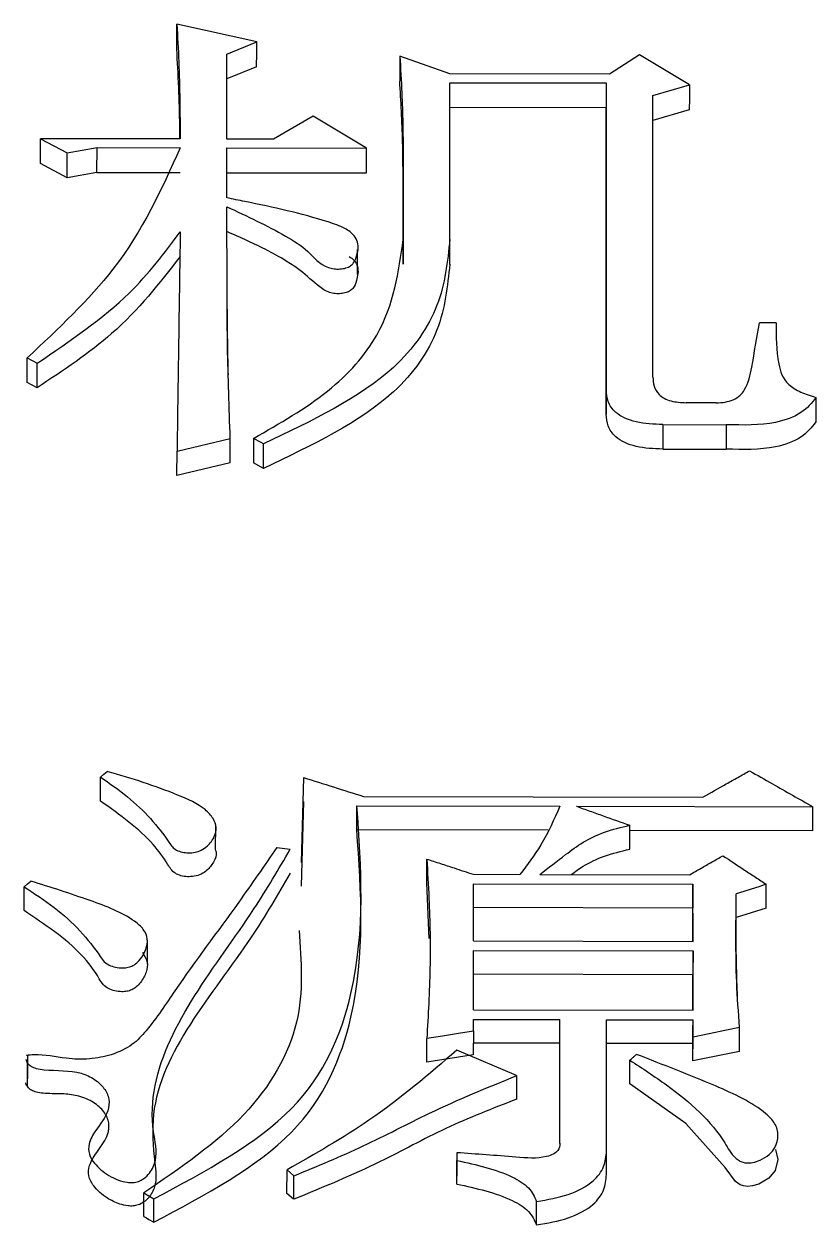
# Model space of a CAD drawing. Header units: millimetres. Extents: x 2301 to 4250, y 838 to 2217.
# Drawn here: x 2709.359 to 2711.933, y 1998.607 to 2002.51 of the extents above; entities that cross this region are included whole.
import ezdxf

# ---------------------------------------------------------------- set-up
doc = ezdxf.new("R2010")
doc.units = ezdxf.units.MM

msp = doc.modelspace()

# ---------------------------------------------------------------- linework, layer by layer
at = {"color": 7, "linetype": 'Continuous', "lineweight": 25}
for p, q in [((2710.115, 2002.4526), (2709.8554, 2002.5103)), ((2710.0177, 2002.4127), (2710.115, 2002.4526)), ((2710.0178, 2002.1365), (2710.0177, 2002.4127)), ((2710.5802, 2002.4059), (2710.5799, 2002.3249)), ((2710.7425, 2002.3483), (2710.5802, 2002.4059)), ((2711.359, 2002.4102), (2711.2617, 2002.3473)), ((2711.5213, 2002.3124), (2711.359, 2002.4102)), ((2710.1148, 2002.3715), (2710.0174, 2002.3316)), ((2711.2617, 2002.3473), (2710.7425, 2002.3483)), ((2710.7425, 2002.3196), (2711.2509, 2002.3186)), ((2710.7427, 2001.81), (2710.7425, 2002.3196)), ((2711.2509, 2002.3186), (2711.2506, 2002.2376)), ((2711.2509, 2002.3186), (2711.2513, 2001.3213)), ((2711.4023, 2002.2781), (2711.5213, 2002.3124)), ((2711.4028, 2001.3625), (2711.4023, 2002.2781)), ((2711.2506, 2002.2376), (2710.7422, 2002.2386)), ((2711.2511, 2001.2417), (2711.2506, 2002.2376)), ((2710.299, 2002.211), (2710.1692, 2002.1362)), ((2710.4721, 2002.1068), (2710.299, 2002.211)), ((2711.5211, 2002.2314), (2711.4021, 2002.1972)), ((2709.4118, 2002.0569), (2709.412, 2002.1376)), ((2709.412, 2002.1376), (2709.4986, 2002.0912)), ((2709.8664, 2002.1368), (2709.412, 2002.1376)), ((2710.1692, 2002.1362), (2710.0178, 2002.1365)), ((2709.4984, 2002.0105), (2709.4986, 2002.0912)), ((2709.5957, 2002.0277), (2709.5959, 2002.1084)), ((2709.5959, 2002.1084), (2709.8664, 2002.1079)), ((2710.0178, 2002.1076), (2710.4721, 2002.1068)), ((2710.0179, 2001.9453), (2710.0178, 2002.1076)), ((2710.5911, 2002.0892), (2710.5909, 2002.0085)), ((2710.5911, 2002.0892), (2710.5913, 2001.8103)), ((2709.4984, 2002.0105), (2709.4118, 2002.0569)), ((2709.5957, 2002.0277), (2709.4984, 2002.0105)), ((2709.5957, 2002.0277), (2709.8661, 2002.0272)), ((2710.0179, 2002.0269), (2710.4719, 2002.0261)), ((2710.591, 2001.73), (2710.5909, 2002.0085)), ((2710.5913, 2001.8103), (2710.591, 2001.73)), ((2710.7425, 2001.7287), (2710.7427, 2001.8094)), ((2710.4427, 2001.696), (2710.4429, 2001.7772)), ((2711.8029, 2001.5386), (2711.7488, 2001.5387)), ((2709.3689, 2001.3455), (2709.3691, 2001.4253)), ((2709.3691, 2001.4253), (2709.4015, 2001.4075)), ((2709.4013, 2001.3277), (2709.3689, 2001.3455)), ((2711.2513, 2001.3213), (2711.2511, 2001.2417)), ((2711.6083, 2001.2792), (2711.511, 2001.2794)), ((2711.9328, 2001.2964), (2711.9326, 2001.2168)), ((2711.4353, 2001.2084), (2711.435, 2001.1289)), ((2711.4353, 2001.2084), (2711.6408, 2001.208)), ((2711.6408, 2001.208), (2711.6406, 2001.1285)), ((2709.856, 2001.1222), (2710.0291, 2001.1635)), ((2709.8557, 2001.0427), (2709.856, 2001.1222)), ((2711.435, 2001.1289), (2711.6406, 2001.1285)), ((2710.0288, 2001.084), (2709.8557, 2001.0427)), ((2710.137, 2001.066), (2710.1045, 2001.0839)), ((2709.6073, 1999.9845), (2709.6076, 2000.0625)), ((2710.2674, 2000.0613), (2710.2593, 1999.7853)), ((2710.2672, 1999.9832), (2710.2591, 1999.7078)), ((2710.4621, 1999.9996), (2711.5655, 1999.9976)), ((2710.4403, 1999.8911), (2710.4405, 1999.969)), ((2710.4405, 1999.969), (2711.1003, 1999.9678)), ((2711.1544, 1999.9677), (2711.9225, 1999.9663)), ((2709.9814, 1999.8279), (2709.9817, 1999.9066)), ((2711.3273, 1999.8281), (2711.3276, 1999.9059)), ((2711.0619, 1999.8899), (2710.4403, 1999.8911)), ((2711.9222, 1999.8883), (2711.3275, 1999.8894)), ((2710.1809, 1999.8342), (2710.2242, 1999.828)), ((2710.6675, 1999.7186), (2710.6677, 1999.7963)), ((2710.8192, 1999.7467), (2710.9706, 1999.7464)), ((2711.0355, 1999.7463), (2711.5223, 1999.7454)), ((2709.3587, 1999.6287), (2709.3589, 1999.7062)), ((2710.6758, 1999.5379), (2710.6675, 1999.7186)), ((2710.8192, 1999.7158), (2711.5331, 1999.7145)), ((2710.8192, 1999.5301), (2710.8192, 1999.7158)), ((2711.5331, 1999.7145), (2711.5329, 1999.6369)), ((2711.5332, 1999.5287), (2711.5331, 1999.7145)), ((2711.6737, 1999.6523), (2711.6738, 1999.6834)), ((2711.5329, 1999.6369), (2710.8189, 1999.6382)), ((2711.5329, 1999.5287), (2711.5329, 1999.6369)), ((2709.7595, 1999.4542), (2709.7598, 1999.5324)), ((2710.8192, 1999.5301), (2711.5332, 1999.5287)), ((2710.8192, 1999.499), (2711.5332, 1999.4977)), ((2710.8193, 1999.306), (2710.8192, 1999.499)), ((2711.5332, 1999.4977), (2711.5329, 1999.4204)), ((2711.5332, 1999.3047), (2711.5332, 1999.4977)), ((2711.5329, 1999.4204), (2710.819, 1999.4217)), ((2711.5329, 1999.3047), (2711.5329, 1999.4204)), ((2710.8193, 1999.306), (2711.5332, 1999.3047)), ((2710.8193, 1999.2748), (2711.1005, 1999.2743)), ((2710.8193, 1999.2373), (2710.8193, 1999.2748)), ((2711.1003, 1999.1973), (2711.1005, 1999.2743)), ((2711.1006, 1998.8726), (2711.1005, 1999.2743)), ((2711.252, 1999.274), (2711.5332, 1999.2735)), ((2711.2521, 1998.8471), (2711.252, 1999.274)), ((2711.5332, 1999.2172), (2711.5332, 1999.2735)), ((2710.8193, 1999.2373), (2710.819, 1999.1603)), ((2710.6676, 1999.1356), (2710.6679, 1999.2126)), ((2711.1003, 1999.1973), (2710.819, 1999.1978)), ((2711.1003, 1998.8716), (2711.1003, 1999.1973)), ((2711.533, 1999.1965), (2711.2517, 1999.197)), ((2711.533, 1999.1403), (2711.5332, 1999.2172)), ((2711.533, 1999.1403), (2711.533, 1999.1965)), ((2709.3698, 1999.1584), (2709.3695, 1999.0815)), ((2710.9599, 1999.093), (2710.7654, 1999.1748)), ((2709.3695, 1999.0567), (2709.3698, 1999.1336)), ((2710.9605, 1999.0159), (2710.9608, 1999.0927)), ((2710.7653, 1998.8416), (2710.765, 1998.7652)), ((2710.7653, 1998.8416), (2710.7653, 1998.8164)), ((2711.2518, 1998.7706), (2711.2521, 1998.8471)), ((2710.765, 1998.74), (2710.7653, 1998.8164)), ((2710.2134, 1998.7094), (2710.2136, 1998.7858)), ((2710.2136, 1998.7858), (2710.2352, 1998.7668)), ((2710.2353, 1998.6902), (2710.2355, 1998.7666)), ((2710.765, 1998.74), (2710.765, 1998.7652)), ((2709.7482, 1998.6345), (2709.7485, 1998.7108)), ((2709.7806, 1998.6155), (2709.7809, 1998.6917)), ((2710.235, 1998.6905), (2710.2134, 1998.7094)), ((2711.0247, 1998.6068), (2711.0249, 1998.6831))]:
    msp.add_line(p, q, dxfattribs=at)
at = {"color": 7, "linetype": 'Continuous', "lineweight": 25, "flags": 128}
for points in [[(2709.8551, 2002.4291), (2709.8552, 2002.4745), (2709.8554, 2002.5103)], [(2710.1148, 2002.3715), (2710.1149, 2002.4169), (2710.115, 2002.4526)], [(2711.5213, 2002.3124), (2711.5212, 2002.267), (2711.5211, 2002.2314)], [(2709.4986, 2002.0912), (2709.5473, 2002.0998), (2709.5959, 2002.1084)], [(2710.4719, 2002.0261), (2710.472, 2002.0712), (2710.4721, 2002.1068)], [(2709.4013, 2001.3277), (2709.4014, 2001.3627), (2709.4015, 2001.3851), (2709.4015, 2001.4075)], [(2710.0288, 2001.084), (2710.0289, 2001.1285), (2710.0291, 2001.1635)], [(2710.1048, 2001.1633), (2710.1047, 2001.1286), (2710.1046, 2001.1062), (2710.1045, 2001.0839)], [(2710.1372, 2001.1454), (2710.1291, 2001.1499), (2710.121, 2001.1544), (2710.1129, 2001.1589), (2710.1048, 2001.1633)], [(2710.137, 2001.066), (2710.1371, 2001.1008), (2710.1372, 2001.1231), (2710.1372, 2001.1454)], [(2709.6076, 2000.0625), (2709.6184, 2000.0717), (2709.6292, 2000.0808)], [(2711.9222, 1999.8883), (2711.9224, 1999.932), (2711.9225, 1999.9663)], [(2709.3589, 1999.7062), (2709.3697, 1999.7154), (2709.3805, 1999.7247)], [(2711.7711, 1999.7141), (2711.7468, 1999.7064), (2711.7224, 1999.6987), (2711.6981, 1999.691), (2711.6738, 1999.6834)], [(2711.7708, 1999.6365), (2711.771, 1999.6799), (2711.7711, 1999.7141)], [(2711.7708, 1999.6365), (2711.7222, 1999.6211), (2711.6735, 1999.6058)], [(2711.533, 1999.1965), (2711.5331, 1999.2396), (2711.5332, 1999.2735)], [(2710.8193, 1999.2373), (2710.7709, 1999.2294), (2710.7194, 1999.221), (2710.6679, 1999.2126)], [(2711.6847, 1999.2482), (2711.6371, 1999.2385), (2711.5852, 1999.2278), (2711.5332, 1999.2172)], [(2711.6844, 1999.1712), (2711.6846, 1999.2143), (2711.6847, 1999.2482)], [(2710.819, 1999.1603), (2710.7433, 1999.148), (2710.6676, 1999.1356)], [(2711.6844, 1999.1712), (2711.6087, 1999.1558), (2711.533, 1999.1403)], [(2711.3275, 1999.0656), (2711.3276, 1999.0937), (2711.3277, 1999.1181), (2711.3277, 1999.1425)], [(2711.8011, 1998.8525), (2711.8088, 1998.8201), (2711.8, 1998.7842), (2711.7799, 1998.759), (2711.7474, 1998.7397), (2711.727, 1998.7336), (2711.7102, 1998.732), (2711.6974, 1998.7336), (2711.6861, 1998.7377), (2711.6711, 1998.7484), (2711.638, 1998.7936), (2711.5097, 1998.9366), (2711.3275, 1999.0656), (2711.3275, 1999.0656)], [(2709.7485, 1998.7108), (2709.7647, 1998.7012), (2709.7809, 1998.6917)], [(2709.7482, 1998.6345), (2709.7564, 1998.6297), (2709.7647, 1998.6248), (2709.7806, 1998.6155)]]:
    msp.add_lwpolyline(points, dxfattribs=at)
at = {"color": 7, "linetype": 'Continuous', "lineweight": 25}
for points, knots in [([(2709.8554, 2002.5103), (2709.8577, 2002.4693), (2709.8624, 2002.3868), (2709.8654, 2002.2623), (2709.866, 2002.1786), (2709.8664, 2002.1368)], [0, 0, 0, 0, 0.3308169, 0.6653894, 1, 1, 1, 1]), ([(2709.8653, 2002.1368), (2709.8652, 2002.1508), (2709.8647, 2002.2068), (2709.8621, 2002.3043), (2709.8575, 2002.3875), (2709.8551, 2002.4291)], [0, 0, 0, 0, 0.143275, 0.571599, 1, 1, 1, 1]), ([(2710.5802, 2002.4059), (2710.5825, 2002.3661), (2710.5869, 2002.2935), (2710.5902, 2002.1879), (2710.5908, 2002.1221), (2710.5911, 2002.0892)], [0, 0, 0, 0, 0.3791836, 0.6895692, 1, 1, 1, 1]), ([(2710.5909, 2002.0085), (2710.5905, 2002.0483), (2710.5898, 2002.1211), (2710.5858, 2002.2265), (2710.5819, 2002.2921), (2710.5799, 2002.3249)], [0, 0, 0, 0, 0.375918, 0.687936, 1, 1, 1, 1]), ([(2709.8664, 2002.1079), (2709.8057, 2001.9736), (2709.6968, 2001.7323), (2709.4697, 2001.5196), (2709.3691, 2001.4253)], [0, 0, 0, 0, 0.556811, 1, 1, 1, 1]), ([(2710.0179, 2001.9162), (2710.0836, 2001.8857), (2710.1785, 2001.8417), (2710.2854, 2001.7743), (2710.3196, 2001.7261), (2710.3662, 2001.714), (2710.3859, 2001.7134), (2710.405, 2001.7166), (2710.4202, 2001.7234), (2710.4326, 2001.7355), (2710.4421, 2001.7617), (2710.4492, 2001.7928), (2710.432, 2001.8253), (2710.3997, 2001.8494), (2710.2809, 2001.8901), (2710.1492, 2001.9186), (2710.0375, 2001.9413), (2710.0179, 2001.9453)], [0, 0, 0, 0, 0.209543, 0.302706, 0.395798, 0.412004, 0.428186, 0.444961, 0.461038, 0.475088, 0.504153, 0.574083, 0.604651, 0.646233, 0.701501, 0.94765, 1, 1, 1, 1]), ([(2710.0291, 2001.1635), (2710.0254, 2001.2628), (2710.0191, 2001.4389), (2710.0188, 2001.6896), (2710.0182, 2001.8407), (2710.0179, 2001.9162)], [0, 0, 0, 0, 0.392543, 0.696266, 1, 1, 1, 1]), ([(2709.4015, 2001.4075), (2709.5089, 2001.4807), (2709.6992, 2001.6104), (2709.8157, 2001.7668), (2709.8665, 2001.835)], [0, 0, 0, 0, 0.564151, 1, 1, 1, 1]), ([(2709.8665, 2001.8349), (2709.8652, 2001.7503), (2709.8627, 2001.5901), (2709.8593, 2001.3524), (2709.8571, 2001.1989), (2709.856, 2001.1222)], [0, 0, 0, 0, 0.359303, 0.679648, 1, 1, 1, 1]), ([(2710.4157, 2001.7546), (2710.4211, 2001.7507), (2710.4343, 2001.7413), (2710.448, 2001.7141), (2710.4415, 2001.6827), (2710.4331, 2001.6548), (2710.4172, 2001.6415), (2710.4018, 2001.6358), (2710.384, 2001.6332), (2710.365, 2001.634), (2710.3447, 2001.6391), (2710.3093, 2001.6621), (2710.2577, 2001.7133), (2710.1521, 2001.7763), (2710.0628, 2001.8158), (2710.0177, 2001.8358)], [0, 0, 0, 0, 0.034268, 0.082278, 0.186458, 0.246156, 0.270401, 0.294761, 0.317751, 0.343591, 0.370378, 0.404227, 0.551168, 0.773384, 1, 1, 1, 1]), ([(2710.1048, 2001.1633), (2710.1899, 2001.2121), (2710.3581, 2001.3084), (2710.5523, 2001.5304), (2710.5765, 2001.7046), (2710.5913, 2001.8103)], [0, 0, 0, 0, 0.287344, 0.567754, 1, 1, 1, 1]), ([(2710.7427, 2001.81), (2710.7353, 2001.7382), (2710.7204, 2001.5938), (2710.5488, 2001.3422), (2710.2944, 2001.2206), (2710.1372, 2001.1454)], [0, 0, 0, 0, 0.274101, 0.551296, 1, 1, 1, 1]), ([(2709.8662, 2001.7546), (2709.7993, 2001.6682), (2709.6789, 2001.5127), (2709.4867, 2001.3847), (2709.4013, 2001.3277)], [0, 0, 0, 0, 0.5553249, 1, 1, 1, 1]), ([(2710.7425, 2001.7297), (2710.7351, 2001.658), (2710.7202, 2001.5138), (2710.5485, 2001.2624), (2710.2942, 2001.141), (2710.137, 2001.066)], [0, 0, 0, 0, 0.274008, 0.551158, 1, 1, 1, 1]), ([(2710.0229, 2001.3696), (2710.0222, 2001.4009), (2710.0197, 2001.5126), (2710.019, 2001.6362), (2710.0185, 2001.7252)], [0, 0, 0, 0, 0.280635, 1, 1, 1, 1]), ([(2711.6083, 2001.2792), (2711.6182, 2001.2796), (2711.6378, 2001.2804), (2711.6658, 2001.2884), (2711.687, 2001.3027), (2711.7135, 2001.3376), (2711.7284, 2001.4182), (2711.7407, 2001.4909), (2711.7488, 2001.5387)], [0, 0, 0, 0, 0.060271, 0.119774, 0.185648, 0.251104, 0.507362, 1, 1, 1, 1]), ([(2711.8029, 2001.5386), (2711.8031, 2001.4946), (2711.8033, 2001.4278), (2711.8272, 2001.3464), (2711.8823, 2001.3124), (2711.9159, 2001.3018), (2711.9328, 2001.2964)], [0, 0, 0, 0, 0.4923877, 0.7481706, 0.8725672, 1, 1, 1, 1]), ([(2711.4028, 2001.3625), (2711.4033, 2001.3528), (2711.4044, 2001.3335), (2711.4179, 2001.3096), (2711.4385, 2001.2933), (2711.4681, 2001.2817), (2711.494, 2001.2803), (2711.511, 2001.2794)], [0, 0, 0, 0, 0.24079, 0.483382, 0.613891, 0.747761, 1, 1, 1, 1]), ([(2711.4353, 2001.2084), (2711.4056, 2001.2094), (2711.3477, 2001.2115), (2711.2803, 2001.2424), (2711.2543, 2001.2831), (2711.2523, 2001.3086), (2711.2513, 2001.3213)], [0, 0, 0, 0, 0.294497, 0.5757322, 0.789017, 1, 1, 1, 1]), ([(2711.9328, 2001.2964), (2711.9189, 2001.2788), (2711.8908, 2001.2433), (2711.7837, 2001.2041), (2711.6957, 2001.2065), (2711.6408, 2001.208)], [0, 0, 0, 0, 0.268924, 0.544059, 1, 1, 1, 1]), ([(2711.435, 2001.1289), (2711.4054, 2001.1299), (2711.3474, 2001.132), (2711.2801, 2001.1628), (2711.2541, 2001.2035), (2711.2521, 2001.229), (2711.2511, 2001.2417)], [0, 0, 0, 0, 0.29468, 0.575963, 0.789151, 1, 1, 1, 1]), ([(2711.9326, 2001.2168), (2711.9187, 2001.1992), (2711.8905, 2001.1637), (2711.7834, 2001.1246), (2711.6954, 2001.127), (2711.6406, 2001.1285)], [0, 0, 0, 0, 0.268765, 0.543897, 1, 1, 1, 1]), ([(2709.6076, 2000.0625), (2709.6376, 2000.0417), (2709.7281, 1999.9787), (2709.7984, 1999.8983), (2709.8392, 1999.8363), (2709.8538, 1999.8245), (2709.8727, 1999.818), (2709.8936, 1999.8158), (2709.915, 1999.8176), (2709.9373, 1999.8251), (2709.9607, 1999.8424), (2709.979, 1999.8677), (2709.9856, 1999.8989), (2709.9747, 1999.9294), (2709.938, 1999.9695), (2709.8548, 2000.0069), (2709.747, 2000.0464), (2709.6686, 2000.0693), (2709.6292, 2000.0808)], [0, 0, 0, 0, 0.117103, 0.353725, 0.376613, 0.395602, 0.414781, 0.431322, 0.450523, 0.470068, 0.496422, 0.543443, 0.584386, 0.625263, 0.671715, 0.773946, 0.886491, 1, 1, 1, 1]), ([(2710.2674, 2000.0613), (2710.2999, 2000.051), (2710.3648, 2000.0305), (2710.4297, 2000.0099), (2710.4621, 1999.9996)], [0, 0, 0, 0, 0.499964, 1, 1, 1, 1]), ([(2711.5655, 1999.9976), (2711.5907, 2000.0119), (2711.6286, 2000.0332), (2711.6791, 2000.0617), (2711.7043, 2000.076), (2711.7169, 2000.0831)], [0, 0, 0, 0, 0.4999999, 0.7499999, 1, 1, 1, 1]), ([(2711.7169, 2000.0831), (2711.7416, 2000.069), (2711.7882, 2000.0426), (2711.8568, 2000.0036), (2711.9006, 1999.9787), (2711.9225, 1999.9663)], [0, 0, 0, 0, 0.360725, 0.680362, 1, 1, 1, 1]), ([(2709.9796, 1999.8281), (2709.9808, 1999.8252), (2709.9866, 1999.8114), (2709.976, 1999.7866), (2709.9581, 1999.7625), (2709.9357, 1999.7468), (2709.9136, 1999.7395), (2709.89, 1999.7381), (2709.8681, 1999.7412), (2709.8484, 1999.7497), (2709.835, 1999.7634), (2709.8159, 1999.7959), (2709.777, 1999.8496), (2709.7016, 1999.9179), (2709.6389, 1999.9622), (2709.6074, 1999.9845)], [0, 0, 0, 0, 0.020948, 0.099639, 0.170192, 0.207509, 0.245257, 0.277164, 0.310179, 0.342007, 0.379502, 0.420479, 0.58455, 0.790685, 1, 1, 1, 1]), ([(2709.7809, 1998.6917), (2709.9488, 1998.7815), (2710.2784, 1998.9579), (2710.4778, 1999.4359), (2710.4547, 1999.767), (2710.4405, 1999.969)], [0, 0, 0, 0, 0.287943, 0.565415, 1, 1, 1, 1]), ([(2711.1003, 1999.9678), (2711.0818, 1999.9254), (2711.0486, 1999.8493), (2710.9945, 1999.778), (2710.9706, 1999.7464)], [0, 0, 0, 0, 0.557901, 1, 1, 1, 1]), ([(2711.1544, 1999.9677), (2711.169, 1999.9625), (2711.198, 1999.9522), (2711.2557, 1999.9316), (2711.2989, 1999.9162), (2711.3275, 1999.9059)], [0, 0, 0, 0, 0.251429, 0.502858, 1, 1, 1, 1]), ([(2711.0355, 1999.7463), (2711.0632, 1999.7678), (2711.1089, 1999.8033), (2711.1746, 1999.852), (2711.2442, 1999.8864), (2711.2996, 1999.8994), (2711.3275, 1999.9059)], [0, 0, 0, 0, 0.334901, 0.5526, 0.773626, 1, 1, 1, 1]), ([(2709.7806, 1998.6155), (2709.9485, 1998.7051), (2710.278, 1998.8812), (2710.4776, 1999.3587), (2710.4544, 1999.6893), (2710.4403, 1999.8911)], [0, 0, 0, 0, 0.288063, 0.56551, 1, 1, 1, 1]), ([(2709.3644, 1999.1457), (2709.3658, 1999.1414), (2709.3687, 1999.133), (2709.3806, 1999.1222), (2709.3997, 1999.1141), (2709.4551, 1999.107), (2709.527, 1999.1118), (2709.5903, 1999.0808), (2709.6214, 1999.0512), (2709.6376, 1999.0157), (2709.6322, 1998.967), (2709.5949, 1998.9211), (2709.5676, 1998.8747), (2709.5682, 1998.837), (2709.5899, 1998.8013), (2709.6237, 1998.7722), (2709.6624, 1998.753), (2709.6897, 1998.7455), (2709.7124, 1998.7441), (2709.7316, 1998.7479), (2709.7512, 1998.7584), (2709.7731, 1998.7811), (2709.796, 1998.833), (2709.7708, 1998.9289), (2709.7859, 1999.217), (2710.0375, 1999.5105), (2710.1862, 1999.7633), (2710.2242, 1999.828)], [0, 0, 0, 0, 0.007532, 0.015045, 0.022339, 0.032492, 0.077586, 0.097853, 0.118059, 0.139007, 0.161063, 0.201244, 0.228029, 0.246597, 0.265098, 0.293546, 0.308249, 0.319175, 0.32621, 0.333308, 0.341053, 0.354197, 0.379104, 0.432719, 0.519875, 0.877276, 1, 1, 1, 1]), ([(2710.1809, 1999.8342), (2710.1399, 1999.7748), (2710.0325, 1999.6193), (2709.8833, 1999.4223), (2709.7798, 1999.2642), (2709.7138, 1999.1907), (2709.6474, 1999.1586), (2709.5712, 1999.1442), (2709.4855, 1999.1467), (2709.418, 1999.1629), (2709.3741, 1999.1586), (2709.3652, 1999.1577)], [0, 0, 0, 0, 0.208324, 0.544786, 0.696319, 0.752997, 0.810434, 0.859924, 0.910792, 0.98187, 1, 1, 1, 1]), ([(2711.1378, 1999.7461), (2711.1502, 1999.7552), (2711.1815, 1999.7782), (2711.2441, 1999.8086), (2711.2993, 1999.8215), (2711.3273, 1999.8281)], [0, 0, 0, 0, 0.2452667, 0.6180707, 1, 1, 1, 1]), ([(2710.6677, 1999.7963), (2710.6703, 1999.7536), (2710.6775, 1999.6357), (2710.6809, 1999.4412), (2710.6722, 1999.2888), (2710.6679, 1999.2126)], [0, 0, 0, 0, 0.221005, 0.610214, 1, 1, 1, 1]), ([(2710.6677, 1999.7963), (2710.6825, 1999.7915), (2710.7121, 1999.7818), (2710.7626, 1999.7652), (2710.7983, 1999.7535), (2710.8192, 1999.7467)], [0, 0, 0, 0, 0.293254, 0.586508, 1, 1, 1, 1]), ([(2711.5223, 1999.7454), (2711.5346, 1999.7524), (2711.5589, 1999.7662), (2711.5949, 1999.7867), (2711.6186, 1999.8002), (2711.6304, 1999.8069)], [0, 0, 0, 0, 0.342692, 0.671346, 1, 1, 1, 1]), ([(2711.6304, 1999.8069), (2711.6539, 1999.7914), (2711.6891, 1999.7682), (2711.7359, 1999.7373), (2711.7594, 1999.7218), (2711.7711, 1999.7141)], [0, 0, 0, 0, 0.5, 0.75, 1, 1, 1, 1]), ([(2710.2239, 1999.7502), (2710.1836, 1999.681), (2710.0337, 1999.4234), (2709.7588, 1999.1213), (2709.7799, 1998.836), (2709.7924, 1998.7436), (2709.7697, 1998.7008), (2709.7493, 1998.6812), (2709.7323, 1998.6718), (2709.7135, 1998.6681), (2709.6927, 1998.6687), (2709.6628, 1998.6759), (2709.6218, 1998.6967), (2709.5864, 1998.7284), (2709.5659, 1998.7659), (2709.5703, 1998.8066), (2709.6, 1998.8502), (2709.6322, 1998.8943), (2709.6375, 1998.9388), (2709.6209, 1998.9754), (2709.5872, 1999.0064), (2709.5402, 1999.0268), (2709.4847, 1999.0347), (2709.4395, 1999.0326), (2709.405, 1999.0364), (2709.3854, 1999.0425), (2709.3724, 1999.0521), (2709.3659, 1999.0614), (2709.3646, 1999.067), (2709.3641, 1999.0688)], [0, 0, 0, 0, 0.131658, 0.489856, 0.580865, 0.625975, 0.648579, 0.657626, 0.666758, 0.672977, 0.679171, 0.689698, 0.708198, 0.736548, 0.756172, 0.775948, 0.80565, 0.838545, 0.86016, 0.881776, 0.903777, 0.924709, 0.94361, 0.966266, 0.975088, 0.982531, 0.99002, 0.996791, 1, 1, 1, 1]), ([(2709.3589, 1999.7062), (2709.3924, 1999.6842), (2709.4939, 1999.6178), (2709.5732, 1999.5312), (2709.617, 1999.4632), (2709.6344, 1999.451), (2709.6557, 1999.444), (2709.6776, 1999.4416), (2709.6977, 1999.4437), (2709.7154, 1999.4504), (2709.7386, 1999.4696), (2709.7551, 1999.4993), (2709.7629, 1999.536), (2709.7492, 1999.5682), (2709.6932, 1999.617), (2709.5627, 1999.6671), (2709.4449, 1999.7043), (2709.3805, 1999.7247)], [0, 0, 0, 0, 0.118687, 0.359196, 0.382948, 0.402077, 0.42122, 0.441112, 0.455767, 0.470497, 0.490907, 0.548406, 0.590663, 0.633125, 0.674263, 0.821876, 1, 1, 1, 1]), ([(2711.6847, 1999.2482), (2711.681, 1999.2976), (2711.6737, 1999.395), (2711.6724, 1999.5161), (2711.6729, 1999.6118), (2711.6735, 1999.6595), (2711.6738, 1999.6834)], [0, 0, 0, 0, 0.33903, 0.669456, 0.834726, 1, 1, 1, 1]), ([(2709.7438, 1999.4931), (2709.7503, 1999.4825), (2709.7629, 1999.4618), (2709.7567, 1999.4275), (2709.7424, 1999.4006), (2709.7257, 1999.3811), (2709.7105, 1999.3709), (2709.6937, 1999.3658), (2709.6745, 1999.3645), (2709.6532, 1999.3673), (2709.6319, 1999.3748), (2709.6141, 1999.3886), (2709.5919, 1999.4276), (2709.5476, 1999.4886), (2709.4598, 1999.5611), (2709.3925, 1999.606), (2709.3587, 1999.6286)], [0, 0, 0, 0, 0.0680461, 0.1331653, 0.2049742, 0.2404727, 0.2675876, 0.2891711, 0.310682, 0.3411009, 0.371791, 0.4026838, 0.4467497, 0.6225505, 0.8097536, 1, 1, 1, 1]), ([(2711.6776, 1999.3458), (2711.6778, 1999.3459), (2711.6781, 1999.3462), (2711.6765, 1999.3841), (2711.6729, 1999.4974), (2711.6734, 1999.5945), (2711.6737, 1999.6523)], [0, 0, 0, 0, 0.049028, 0.109068, 0.468863, 1, 1, 1, 1]), ([(2710.2528, 1999.5642), (2710.2602, 1999.4646), (2710.2754, 1999.2598), (2710.0989, 1998.9508), (2709.8664, 1998.7916), (2709.7485, 1998.7108)], [0, 0, 0, 0, 0.318136, 0.654097, 1, 1, 1, 1]), ([(2710.7654, 1999.1748), (2710.6743, 1999.0964), (2710.5104, 1998.9553), (2710.305, 1998.838), (2710.2136, 1998.7858)], [0, 0, 0, 0, 0.55543, 1, 1, 1, 1]), ([(2711.3277, 1999.1425), (2711.3681, 1999.1162), (2711.4899, 1999.0367), (2711.6095, 1998.9292), (2711.6572, 1998.8358), (2711.6815, 1998.8163), (2711.6946, 1998.81), (2711.7103, 1998.8078), (2711.7302, 1998.8098), (2711.7557, 1998.8183), (2711.7823, 1998.8348), (2711.8041, 1998.8624), (2711.8121, 1998.8977), (2711.8033, 1998.9368), (2711.7418, 1998.9982), (2711.5828, 1999.0711), (2711.4354, 1999.128), (2711.3494, 1999.1612)], [0, 0, 0, 0, 0.1170235, 0.3535333, 0.40969, 0.4219133, 0.4319578, 0.442101, 0.4536789, 0.4720752, 0.4997704, 0.527463, 0.5683227, 0.6108044, 0.6490141, 0.7951665, 1, 1, 1, 1]), ([(2711.3277, 1999.1425), (2711.3295, 1999.144), (2711.334, 1999.148), (2711.3412, 1999.1542), (2711.3466, 1999.1589), (2711.3494, 1999.1612)], [0, 0, 0, 0, 0.249837, 0.624946, 1, 1, 1, 1]), ([(2710.2355, 1998.7665), (2710.3119, 1998.7979), (2710.4648, 1998.8606), (2710.6919, 1998.9823), (2710.8643, 1999.0531), (2710.9603, 1999.0925)], [0, 0, 0, 0, 0.306697, 0.613648, 1, 1, 1, 1]), ([(2710.96, 1999.0157), (2710.8818, 1998.9853), (2710.7262, 1998.9248), (2710.5027, 1998.8002), (2710.3308, 1998.7295), (2710.2353, 1998.6902)], [0, 0, 0, 0, 0.309683, 0.616377, 1, 1, 1, 1]), ([(2711.1006, 1998.8726), (2711.0998, 1998.8641), (2711.0984, 1998.8505), (2711.0792, 1998.8358), (2711.0349, 1998.8208), (2710.9241, 1998.8306), (2710.8284, 1998.8373), (2710.7653, 1998.8416)], [0, 0, 0, 0, 0.100834, 0.16221, 0.226726, 0.489604, 1, 1, 1, 1]), ([(2711.0249, 1998.6831), (2711.0603, 1998.6892), (2711.1297, 1998.7014), (2711.2085, 1998.7431), (2711.2476, 1998.7957), (2711.2506, 1998.83), (2711.2521, 1998.8471)], [0, 0, 0, 0, 0.292672, 0.574648, 0.788772, 1, 1, 1, 1]), ([(2710.7653, 1998.8164), (2710.8289, 1998.8025), (2710.9167, 1998.7833), (2711.0034, 1998.7296), (2711.0178, 1998.6984), (2711.0249, 1998.6831)], [0, 0, 0, 0, 0.572425, 0.789886, 1, 1, 1, 1]), ([(2711.0247, 1998.6068), (2711.06, 1998.613), (2711.1294, 1998.6251), (2711.2082, 1998.6668), (2711.2473, 1998.7193), (2711.2503, 1998.7536), (2711.2518, 1998.7706)], [0, 0, 0, 0, 0.292833, 0.574851, 0.788896, 1, 1, 1, 1]), ([(2710.765, 1998.74), (2710.8287, 1998.7261), (2710.9164, 1998.707), (2711.0031, 1998.6533), (2711.0176, 1998.6221), (2711.0247, 1998.6068)], [0, 0, 0, 0, 0.57259, 0.790015, 1, 1, 1, 1])]:
    msp.add_open_spline(points, degree=3, knots=knots, dxfattribs=at)

doc.saveas('drawing.dxf')
